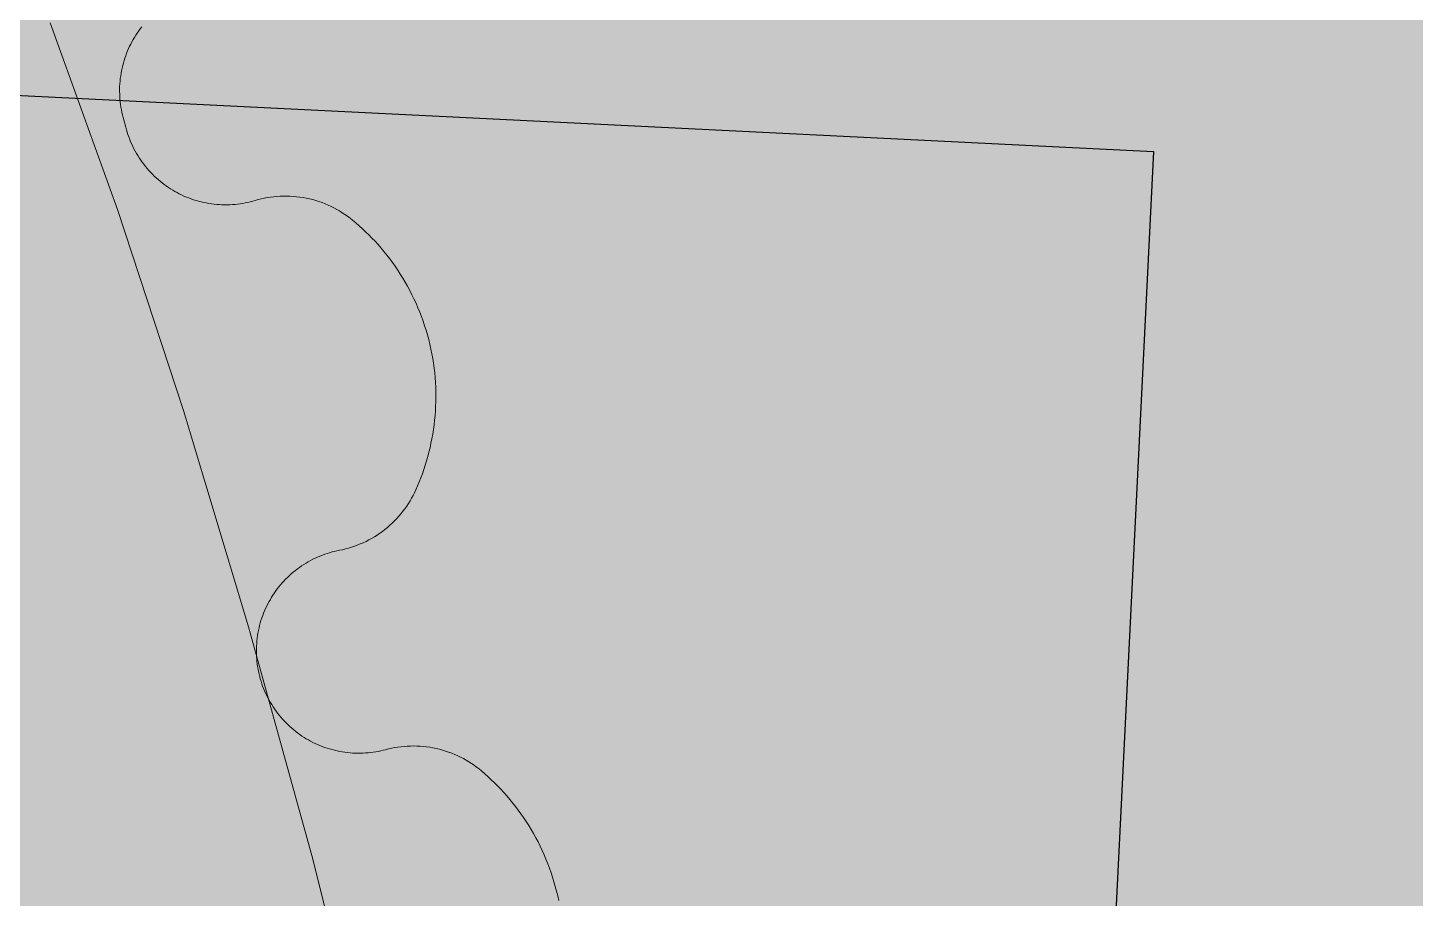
# Model space of a CAD drawing. Header units: millimetres. Extents: x 833941507 to 1669051331, y 817666127 to 1636299673.
# Drawn here: x 834574754.7 to 834574938.4, y 817984806.8 to 817984922.2 of the extents above; entities that cross this region are included whole.
import ezdxf

# ---------------------------------------------------------------- set-up
doc = ezdxf.new("R2010")
doc.units = ezdxf.units.MM
doc.header["$LTSCALE"] = 3
for name, color, linetype, lineweight in [('Hatch (CARR)', 252, 'Continuous', 35), ('Hatch (LTC&CB)', 252, 'Continuous', 35), ('UAJ-22INWA', 6, 'Continuous', 35), ('UAJ-23FLOR-h', 251, 'Continuous', 9), ('UAJ-42INFI', 1, 'Continuous', 18)]:
    doc.layers.add(name, color=color, linetype=linetype, lineweight=lineweight)
doc.layers.add('UAJ-00XREF', color=7, linetype='Continuous')
doc.layers.add('UAJ-22INWA-$', color=32, linetype='Continuous', plot=False)

# ---------------------------------------------------------------- blocks, each defined once
blk = doc.blocks.new('GBP-LTC-LB01')
at = {"layer": 'UAJ-23FLOR-h'}
h = blk.add_hatch(dxfattribs=at)
h.set_pattern_fill('EARTH,_O', color=256, scale=180, angle=45)
h.set_pattern_definition([(48.9989, (834576001.8, 818046085.3), (-112.727, 1612.5107), [1143, -1143]), (48.9989, (834575678.3, 818046366.6), (-112.727, 1612.5107), [1143, -1143]), (48.9989, (834575354.8, 818046647.8), (-112.727, 1612.5107), [1143, -1143]), (138.9989, (834575340.7, 818046849.3), (-1612.5107, -112.727), [1143, -1143]), (138.9989, (834575621.9, 818047172.8), (-1612.5107, -112.727), [1143, -1143]), (138.9989, (834575903.1, 818047496.3), (-1612.5107, -112.727), [1143, -1143])])
h.paths.add_polyline_path([(834572173.05, 818200349.17), (834310583.74, 818182062.08), (834331502.24, 817882831.69), (834364939.69, 817885169.23), (834473095.7, 818011283.6), (834480533.7, 818020120.4), (834485095.05, 818025709.55), (834491375.7, 818033619), (834497063.4, 818041013), (834493145.8, 818043678.7), (834512788.5, 818074029.25), (834518712.45, 818083675.25), (834526231.3, 818096325.1), (834534646.05, 818111073.05), (834545956, 818131981.3), (834557204.6, 818154198.8), (834564040, 818168496.8), (834570941.16, 818183576.43), (834578367.8, 818200696.3)])
h.paths.add_polyline_path([(834382131.31, 817956469.98), (834418268.73, 817958996.07), (834422062.41, 817963855.9), (834428403.04, 817964299.38), (834467239.2, 818010695.58), (834466445.21, 818021738.79), (834476097.72, 818035709.03), (834485267.1, 818048983.2), (834487014.89, 818051460.43), (834497268.33, 818067303.42), (834492893.38, 818129890.09), (834448056.59, 818126755.66), (834416896.58, 818105052.11), (834382061.37, 818080788.99), (834386167.45, 818022059.16), (834377588.38, 818021459.47)], flags=16)
edge = h.paths.add_edge_path(flags=16)
edge.add_line((834540292.29, 818142076.07), (834533466.32, 818141614.13))
edge.add_line((834533466.32, 818141614.13), (834523258.01, 818143862.71))
edge.add_line((834523258.01, 818143862.71), (834525896.87, 818155838.93))
edge.add_arc((834558382.43, 818267025.45), 115835.02, 237.2183981, 253.7131266, ccw=False)
edge.add_line((834495664.92, 818169638.25), (834498267.59, 818132356.98))
edge.add_line((834498267.59, 818132356.98), (834496346.42, 818130135.01))
edge.add_line((834496346.42, 818130135.01), (834492879.88, 818129892.67))
edge.add_line((834492879.88, 818129892.67), (834494229.58, 818110587.62))
edge.add_line((834494229.58, 818110587.62), (834496326.13, 818110708.38))
edge.add_line((834496326.13, 818110708.38), (834498420.21, 818080753.55))
edge.add_line((834498420.21, 818080753.55), (834498046.12, 818080727.4))
edge.add_line((834498046.12, 818080727.4), (834498254.52, 818077746.38))
edge.add_line((834498254.52, 818077746.38), (834503061.09, 818078082.4))
edge.add_line((834503061.09, 818078082.4), (834504979.52, 818081212.1))
edge.add_line((834504979.52, 818081212.1), (834509429.02, 818088470.93))
edge.add_line((834509429.02, 818088470.93), (834515217.16, 818097913.59))
edge.add_line((834515217.16, 818097913.59), (834526067.43, 818116415.54))
edge.add_line((834526067.43, 818116415.54), (834532489.2, 818127888.68))
edge.add_line((834532489.2, 818127888.68), (834534830.9, 818132146.3))
edge.add_line((834534830.9, 818132146.3), (834540292.29, 818142076.07))
h = blk.add_hatch(dxfattribs=at)
h.set_pattern_fill('EARTH,_O', color=256, scale=180, angle=45)
h.set_pattern_definition([(45.0000001, (-1082349.7, 54794.9), (-3e-06, 1616.4461018), [1143, -1143]), (45.0000001, (-1082652.8, 55098), (-3e-06, 1616.4461018), [1143, -1143]), (45.0000001, (-1082955.9, 55401.1), (-3e-06, 1616.4461018), [1143, -1143]), (135.0000001, (-1082955.9, 55603.1), (-1616.4461018, -3e-06), [1143, -1143]), (135.0000001, (-1082652.8, 55906.2), (-1616.4461018, -3e-06), [1143, -1143]), (135.0000001, (-1082349.7, 56209.3), (-1616.4461018, -3e-06), [1143, -1143])])
h.paths.add_polyline_path([(834669469.25, 818015499.17), (834651080.82, 818014213.79), (834651091.33, 818014066.03), (834669479.76, 818015351.52)], flags=16)
edge = h.paths.add_edge_path()
edge.add_arc((834611763.61, 818123015.07), 22001.28, 94.000719, 118.688683)
edge.add_line((834601201.89, 818142315.5), (834593918.34, 818141228.38))
edge.add_arc((834611768.4, 818123014.03), 25502.69, 93.997159, 134.421275, ccw=False)
edge.add_line((834609990.68, 818148454.69), (834618164.36, 818149025.84))
edge.add_line((834618164.36, 818149025.84), (834618408.29, 818145534.91))
edge.add_line((834618408.29, 818145534.91), (834616365.41, 818145392.16))
edge.add_line((834616365.41, 818145392.16), (834616609.39, 818141900.69))
edge.add_line((834616609.39, 818141900.69), (834611621.55, 818141552.15))
edge.add_line((834611621.55, 818141552.15), (834611377.61, 818145043.07))
edge.add_line((834611377.61, 818145043.07), (834610228.61, 818144962.74))
h.paths.add_polyline_path([(834673232.94, 818197365.88), (834607546.49, 818192773.89), (834599172.5, 818174435.3), (834588349.1, 818152374.5), (834578621.55, 818133890.65), (834568418.3, 818115665.3), (834556456.7, 818095618.3), (834546606.4, 818080041.6), (834532219.3, 818058623.75), (834523692.15, 818046595.75), (834515683.5, 818035708.5), (834508244.2, 818025929.9), (834500656.3, 818016266.1), (834489786.8, 818002934.1), (834483448.3, 817995421.3), (834478637.6, 817989841.7), (834458453.75, 817967379.3), (834441506.5, 817949096.36), (834383075.75, 817886437.08), (834482026.69, 817893354.51), (834551919.04, 817920008.6), (834634905.13, 817930637.13), (834634023, 817939309.35), (834633770.07, 817941795.89), (834633577.69, 817943687.02), (834508697.04, 817930983.61), (834507053.46, 817930191.44), (834506409.46, 817939426.96), (834507656.94, 817945566.73), (834503417.08, 818006767.03), (834503064.37, 818011762.67), (834514052.91, 818025791.94), (834520784.65, 818034889.35), (834526318.86, 818042436.94), (834532381.69, 818050705.63), (834536345.72, 818056472.68), (834542258.41, 818065225.62), (834550405.86, 818077286.91), (834561579, 818095001.96), (834574522.66, 818117080.03), (834587768.88, 818140310.21), (834609774.13, 818143594.98), (834610001.97, 818140335.89), (834634252.54, 818142031.47), (834636806.9, 818105492.47), (834642791.48, 818105913.75), (834646278.56, 818056032.58), (834640293.17, 818055614.16), (834643382.34, 818011424.91), (834641138.41, 818011267.96), (834645775.78, 817944927.87), (834639048.36, 817944243.52), (834640362.12, 817931328.11), (834651070.39, 817932706.91), (834650587.67, 817936476.13), (834685105.74, 817940896.86), (834685588.46, 817937127.64), (834691373.79, 817937868.57)])
blk = doc.blocks.new('*U1046')
at = {"layer": 'UAJ-22INWA-$'}
blk.add_lwpolyline([(0, -399.69), (0, 393.05), (200, 393.05), (200, -399.69)], close=True, dxfattribs=at)
blk = doc.blocks.new('GBP-STR-B01-L2')
at = {"layer": 'UAJ-22INWA', "rotation": 87.16457100497922}
blk.add_blockref('*U1046', (834574494.7, 817984725.82), dxfattribs=at)
blk = doc.blocks.new('inf_010')
at = {"layer": 'UAJ-42INFI'}
for p, q in [((889587095.19, 757792305.17, 0), (889587095.41, 757792305.44, 0)), ((889587095.41, 757792305.44, 0), (889587095.64, 757792305.69, 0)), ((889587093.84, 757792303.22, 0), (889587094.01, 757792303.51, 0)), ((889587094.01, 757792303.51, 0), (889587094.19, 757792303.79, 0)), ((889587094.19, 757792303.79, 0), (889587094.37, 757792304.08, 0)), ((889587094.37, 757792304.08, 0), (889587094.57, 757792304.36, 0)), ((889587094.57, 757792304.36, 0), (889587094.77, 757792304.63, 0)), ((889587094.77, 757792304.63, 0), (889587094.97, 757792304.9, 0)), ((889587094.97, 757792304.9, 0), (889587095.19, 757792305.17, 0)), ((889587092.98, 757792301.38, 0), (889587093.1, 757792301.7, 0)), ((889587093.1, 757792301.7, 0), (889587093.24, 757792302.01, 0)), ((889587093.24, 757792302.01, 0), (889587093.38, 757792302.32, 0)), ((889587093.38, 757792302.32, 0), (889587093.53, 757792302.62, 0)), ((889587093.53, 757792302.62, 0), (889587093.68, 757792302.92, 0)), ((889587093.68, 757792302.92, 0), (889587093.84, 757792303.22, 0)), ((889587092.46, 757792299.73, 0), (889587092.55, 757792300.07, 0)), ((889587092.55, 757792300.07, 0), (889587092.64, 757792300.4, 0)), ((889587092.64, 757792300.4, 0), (889587092.74, 757792300.73, 0)), ((889587092.74, 757792300.73, 0), (889587092.86, 757792301.06, 0)), ((889587092.86, 757792301.06, 0), (889587092.98, 757792301.38, 0)), ((889587092.12, 757792297.67, 0), (889587092.15, 757792298.02, 0)), ((889587092.15, 757792298.02, 0), (889587092.2, 757792298.36, 0)), ((889587092.2, 757792298.36, 0), (889587092.25, 757792298.71, 0)), ((889587092.25, 757792298.71, 0), (889587092.31, 757792299.05, 0)), ((889587092.31, 757792299.05, 0), (889587092.38, 757792299.39, 0)), ((889587092.38, 757792299.39, 0), (889587092.46, 757792299.73, 0)), ((889587092.07, 757792296.63, 0), (889587092.08, 757792296.98, 0)), ((889587092.07, 757792296.28, 0), (889587092.07, 757792296.63, 0)), ((889587092.08, 757792295.93, 0), (889587092.07, 757792296.28, 0)), ((889587092.08, 757792296.98, 0), (889587092.09, 757792297.32, 0)), ((889587092.09, 757792297.32, 0), (889587092.12, 757792297.67, 0)), ((889587092.1, 757792295.59, 0), (889587092.08, 757792295.93, 0)), ((889587092.12, 757792295.24, 0), (889587092.1, 757792295.59, 0)), ((889587092.16, 757792294.9, 0), (889587092.12, 757792295.24, 0)), ((889587092.2, 757792294.56, 0), (889587092.16, 757792294.9, 0)), ((889587092.26, 757792294.22, 0), (889587092.2, 757792294.56, 0)), ((889587092.32, 757792293.89, 0), (889587092.26, 757792294.22, 0)), ((889587092.39, 757792293.55, 0), (889587092.32, 757792293.89, 0)), ((889587092.46, 757792293.22, 0), (889587092.39, 757792293.55, 0)), ((889587092.53, 757792292.89, 0), (889587092.48, 757792293.23, 0)), ((889587092.58, 757792292.56, 0), (889587092.53, 757792292.89, 0)), ((889587092.65, 757792292.23, 0), (889587092.58, 757792292.56, 0)), ((889587092.72, 757792291.9, 0), (889587092.65, 757792292.23, 0)), ((889587092.8, 757792291.58, 0), (889587092.72, 757792291.9, 0)), ((889587092.89, 757792291.25, 0), (889587092.8, 757792291.58, 0)), ((889587092.99, 757792290.92, 0), (889587092.89, 757792291.25, 0)), ((889587093.09, 757792290.6, 0), (889587092.99, 757792290.92, 0)), ((889587093.21, 757792290.27, 0), (889587093.09, 757792290.6, 0)), ((889587093.33, 757792289.95, 0), (889587093.21, 757792290.27, 0)), ((889587093.46, 757792289.63, 0), (889587093.33, 757792289.95, 0)), ((889587093.61, 757792289.31, 0), (889587093.46, 757792289.63, 0)), ((889587093.75, 757792289, 0), (889587093.61, 757792289.31, 0)), ((889587093.91, 757792288.69, 0), (889587093.75, 757792289, 0)), ((889587094.07, 757792288.38, 0), (889587093.91, 757792288.69, 0)), ((889587094.25, 757792288.08, 0), (889587094.07, 757792288.38, 0)), ((889587094.43, 757792287.78, 0), (889587094.25, 757792288.08, 0)), ((889587094.62, 757792287.49, 0), (889587094.43, 757792287.78, 0)), ((889587094.81, 757792287.2, 0), (889587094.62, 757792287.49, 0)), ((889587095.01, 757792286.92, 0), (889587094.81, 757792287.2, 0)), ((889587095.22, 757792286.64, 0), (889587095.01, 757792286.92, 0)), ((889587095.44, 757792286.37, 0), (889587095.22, 757792286.64, 0)), ((889587095.66, 757792286.1, 0), (889587095.44, 757792286.37, 0)), ((889587095.89, 757792285.84, 0), (889587095.66, 757792286.1, 0)), ((889587096.13, 757792285.59, 0), (889587095.89, 757792285.84, 0)), ((889587096.37, 757792285.34, 0), (889587096.13, 757792285.59, 0)), ((889587096.62, 757792285.1, 0), (889587096.37, 757792285.34, 0)), ((889587096.87, 757792284.87, 0), (889587096.62, 757792285.1, 0)), ((889587097.12, 757792284.64, 0), (889587096.87, 757792284.87, 0)), ((889587097.39, 757792284.42, 0), (889587097.12, 757792284.64, 0)), ((889587097.65, 757792284.21, 0), (889587097.39, 757792284.42, 0)), ((889587097.92, 757792284.01, 0), (889587097.65, 757792284.21, 0)), ((889587098.2, 757792283.81, 0), (889587097.92, 757792284.01, 0)), ((889587098.47, 757792283.62, 0), (889587098.2, 757792283.81, 0)), ((889587098.76, 757792283.44, 0), (889587098.47, 757792283.62, 0)), ((889587099.04, 757792283.26, 0), (889587098.76, 757792283.44, 0)), ((889587099.34, 757792283.09, 0), (889587099.04, 757792283.26, 0)), ((889587099.63, 757792282.93, 0), (889587099.34, 757792283.09, 0)), ((889587099.94, 757792282.77, 0), (889587099.63, 757792282.93, 0)), ((889587100.25, 757792282.63, 0), (889587099.94, 757792282.77, 0)), ((889587100.56, 757792282.48, 0), (889587100.25, 757792282.63, 0)), ((889587100.88, 757792282.35, 0), (889587100.56, 757792282.48, 0)), ((889587101.2, 757792282.23, 0), (889587100.88, 757792282.35, 0)), ((889587101.52, 757792282.11, 0), (889587101.2, 757792282.23, 0)), ((889587101.85, 757792282, 0), (889587101.52, 757792282.11, 0)), ((889587102.19, 757792281.9, 0), (889587101.85, 757792282, 0)), ((889587102.52, 757792281.8, 0), (889587102.19, 757792281.9, 0)), ((889587102.86, 757792281.72, 0), (889587102.52, 757792281.8, 0)), ((889587103.2, 757792281.64, 0), (889587102.86, 757792281.72, 0)), ((889587103.54, 757792281.57, 0), (889587103.2, 757792281.64, 0)), ((889587103.88, 757792281.51, 0), (889587103.54, 757792281.57, 0)), ((889587104.23, 757792281.46, 0), (889587103.88, 757792281.51, 0)), ((889587104.57, 757792281.42, 0), (889587104.23, 757792281.46, 0)), ((889587107.67, 757792281.45, 0), (889587107.33, 757792281.41, 0)), ((889587108.01, 757792281.49, 0), (889587107.67, 757792281.45, 0)), ((889587108.34, 757792281.55, 0), (889587108.01, 757792281.49, 0)), ((889587108.68, 757792281.61, 0), (889587108.34, 757792281.55, 0)), ((889587109, 757792281.68, 0), (889587108.68, 757792281.61, 0)), ((889587109.41, 757792281.76, 0), (889587109, 757792281.68, 0)), ((889587109.82, 757792281.83, 0), (889587109.41, 757792281.76, 0)), ((889587110.23, 757792281.89, 0), (889587109.82, 757792281.83, 0)), ((889587110.65, 757792281.94, 0), (889587110.23, 757792281.89, 0)), ((889587111.07, 757792281.98, 0), (889587110.65, 757792281.94, 0)), ((889587111.49, 757792282, 0), (889587111.07, 757792281.98, 0)), ((889587111.92, 757792282.01, 0), (889587111.49, 757792282, 0)), ((889587112.35, 757792282.01, 0), (889587111.92, 757792282.01, 0)), ((889587112.78, 757792282, 0), (889587112.35, 757792282.01, 0)), ((889587113.21, 757792281.97, 0), (889587112.78, 757792282, 0)), ((889587113.64, 757792281.93, 0), (889587113.21, 757792281.97, 0)), ((889587114.07, 757792281.87, 0), (889587113.64, 757792281.93, 0)), ((889587114.5, 757792281.8, 0), (889587114.07, 757792281.87, 0)), ((889587114.93, 757792281.72, 0), (889587114.5, 757792281.8, 0)), ((889587115.35, 757792281.62, 0), (889587114.93, 757792281.72, 0)), ((889587115.78, 757792281.51, 0), (889587115.35, 757792281.62, 0)), ((889587116.19, 757792281.39, 0), (889587115.78, 757792281.51, 0)), ((889587104.92, 757792281.39, 0), (889587104.57, 757792281.42, 0)), ((889587105.27, 757792281.37, 0), (889587104.92, 757792281.39, 0)), ((889587105.61, 757792281.35, 0), (889587105.27, 757792281.37, 0)), ((889587105.96, 757792281.35, 0), (889587105.61, 757792281.35, 0)), ((889587106.31, 757792281.35, 0), (889587105.96, 757792281.35, 0)), ((889587106.65, 757792281.36, 0), (889587106.31, 757792281.35, 0)), ((889587106.99, 757792281.38, 0), (889587106.65, 757792281.36, 0)), ((889587107.33, 757792281.41, 0), (889587106.99, 757792281.38, 0)), ((889587116.61, 757792281.26, 0), (889587116.19, 757792281.39, 0)), ((889587117.02, 757792281.11, 0), (889587116.61, 757792281.26, 0)), ((889587117.42, 757792280.95, 0), (889587117.02, 757792281.11, 0)), ((889587117.82, 757792280.78, 0), (889587117.42, 757792280.95, 0)), ((889587118.21, 757792280.59, 0), (889587117.82, 757792280.78, 0)), ((889587118.6, 757792280.4, 0), (889587118.21, 757792280.59, 0)), ((889587118.98, 757792280.19, 0), (889587118.6, 757792280.4, 0)), ((889587119.35, 757792279.97, 0), (889587118.98, 757792280.19, 0)), ((889587119.71, 757792279.74, 0), (889587119.35, 757792279.97, 0)), ((889587120.06, 757792279.51, 0), (889587119.71, 757792279.74, 0)), ((889587120.4, 757792279.26, 0), (889587120.06, 757792279.51, 0)), ((889587120.74, 757792279.01, 0), (889587120.4, 757792279.26, 0)), ((889587121.06, 757792278.74, 0), (889587120.74, 757792279.01, 0)), ((889587121.37, 757792278.47, 0), (889587121.06, 757792278.74, 0)), ((889587121.68, 757792278.19, 0), (889587121.37, 757792278.47, 0)), ((889587122.09, 757792277.79, 0), (889587121.68, 757792278.19, 0)), ((889587122.5, 757792277.38, 0), (889587122.09, 757792277.79, 0)), ((889587122.91, 757792276.96, 0), (889587122.5, 757792277.38, 0)), ((889587123.3, 757792276.53, 0), (889587122.91, 757792276.96, 0)), ((889587123.7, 757792276.09, 0), (889587123.3, 757792276.53, 0)), ((889587124.08, 757792275.64, 0), (889587123.7, 757792276.09, 0)), ((889587124.46, 757792275.18, 0), (889587124.08, 757792275.64, 0)), ((889587124.83, 757792274.71, 0), (889587124.46, 757792275.18, 0)), ((889587125.2, 757792274.23, 0), (889587124.83, 757792274.71, 0)), ((889587125.55, 757792273.74, 0), (889587125.2, 757792274.23, 0)), ((889587125.9, 757792273.24, 0), (889587125.55, 757792273.74, 0)), ((889587126.24, 757792272.73, 0), (889587125.9, 757792273.24, 0)), ((889587126.57, 757792272.21, 0), (889587126.24, 757792272.73, 0)), ((889587126.89, 757792271.69, 0), (889587126.57, 757792272.21, 0)), ((889587127.2, 757792271.15, 0), (889587126.89, 757792271.69, 0)), ((889587127.5, 757792270.61, 0), (889587127.2, 757792271.15, 0)), ((889587127.79, 757792270.06, 0), (889587127.5, 757792270.61, 0)), ((889587128.07, 757792269.5, 0), (889587127.79, 757792270.06, 0)), ((889587128.34, 757792268.93, 0), (889587128.07, 757792269.5, 0)), ((889587128.6, 757792268.36, 0), (889587128.34, 757792268.93, 0)), ((889587128.85, 757792267.78, 0), (889587128.6, 757792268.36, 0)), ((889587129.08, 757792267.2, 0), (889587128.85, 757792267.78, 0)), ((889587129.31, 757792266.6, 0), (889587129.08, 757792267.2, 0)), ((889587129.52, 757792266, 0), (889587129.31, 757792266.6, 0)), ((889587129.72, 757792265.4, 0), (889587129.52, 757792266, 0)), ((889587129.9, 757792264.79, 0), (889587129.72, 757792265.4, 0)), ((889587130.08, 757792264.18, 0), (889587129.9, 757792264.79, 0)), ((889587130.24, 757792263.56, 0), (889587130.08, 757792264.18, 0)), ((889587130.39, 757792262.94, 0), (889587130.24, 757792263.56, 0)), ((889587130.52, 757792262.31, 0), (889587130.39, 757792262.94, 0)), ((889587130.65, 757792261.69, 0), (889587130.52, 757792262.31, 0)), ((889587130.76, 757792261.06, 0), (889587130.65, 757792261.69, 0)), ((889587130.85, 757792260.42, 0), (889587130.76, 757792261.06, 0)), ((889587130.93, 757792259.79, 0), (889587130.85, 757792260.42, 0)), ((889587131, 757792259.15, 0), (889587130.93, 757792259.79, 0)), ((889587131.06, 757792258.52, 0), (889587131, 757792259.15, 0)), ((889587131.1, 757792257.88, 0), (889587131.06, 757792258.52, 0)), ((889587131.13, 757792257.24, 0), (889587131.1, 757792257.88, 0)), ((889587131.14, 757792256.61, 0), (889587131.13, 757792257.24, 0)), ((889587131.13, 757792255.34, 0), (889587131.14, 757792255.97, 0)), ((889587131.14, 757792255.97, 0), (889587131.14, 757792256.61, 0)), ((889587131.01, 757792253.44, 0), (889587131.07, 757792254.07, 0)), ((889587131.07, 757792254.07, 0), (889587131.1, 757792254.7, 0)), ((889587131.1, 757792254.7, 0), (889587131.13, 757792255.34, 0)), ((889587130.78, 757792251.58, 0), (889587130.87, 757792252.2, 0)), ((889587130.87, 757792252.2, 0), (889587130.95, 757792252.82, 0)), ((889587130.95, 757792252.82, 0), (889587131.01, 757792253.44, 0)), ((889587130.44, 757792249.75, 0), (889587130.57, 757792250.35, 0)), ((889587130.57, 757792250.35, 0), (889587130.68, 757792250.96, 0)), ((889587130.68, 757792250.96, 0), (889587130.78, 757792251.58, 0)), ((889587129.99, 757792247.96, 0), (889587130.15, 757792248.55, 0)), ((889587130.15, 757792248.55, 0), (889587130.3, 757792249.15, 0)), ((889587130.3, 757792249.15, 0), (889587130.44, 757792249.75, 0)), ((889587129.44, 757792246.23, 0), (889587129.64, 757792246.8, 0)), ((889587129.64, 757792246.8, 0), (889587129.82, 757792247.38, 0)), ((889587129.82, 757792247.38, 0), (889587129.99, 757792247.96, 0)), ((889587128.8, 757792244.56, 0), (889587129.02, 757792245.11, 0)), ((889587129.02, 757792245.11, 0), (889587129.24, 757792245.67, 0)), ((889587129.24, 757792245.67, 0), (889587129.44, 757792246.23, 0)), ((889587127.81, 757792242.44, 0), (889587128.07, 757792242.96, 0)), ((889587128.07, 757792242.96, 0), (889587128.33, 757792243.49, 0)), ((889587128.33, 757792243.49, 0), (889587128.57, 757792244.02, 0)), ((889587128.57, 757792244.02, 0), (889587128.8, 757792244.56, 0)), ((889587126.92, 757792240.88, 0), (889587127.14, 757792241.23, 0)), ((889587127.14, 757792241.23, 0), (889587127.35, 757792241.58, 0)), ((889587127.35, 757792241.58, 0), (889587127.55, 757792241.93, 0)), ((889587127.55, 757792241.93, 0), (889587127.81, 757792242.44, 0)), ((889587125.37, 757792238.93, 0), (889587125.66, 757792239.24, 0)), ((889587125.66, 757792239.24, 0), (889587125.93, 757792239.55, 0)), ((889587125.93, 757792239.55, 0), (889587126.2, 757792239.88, 0)), ((889587126.2, 757792239.88, 0), (889587126.45, 757792240.21, 0)), ((889587126.45, 757792240.21, 0), (889587126.69, 757792240.54, 0)), ((889587126.69, 757792240.54, 0), (889587126.92, 757792240.88, 0)), ((889587123.46, 757792237.24, 0), (889587123.8, 757792237.5, 0)), ((889587123.8, 757792237.5, 0), (889587124.13, 757792237.77, 0)), ((889587124.13, 757792237.77, 0), (889587124.46, 757792238.04, 0)), ((889587124.46, 757792238.04, 0), (889587124.77, 757792238.33, 0)), ((889587124.77, 757792238.33, 0), (889587125.08, 757792238.62, 0)), ((889587125.08, 757792238.62, 0), (889587125.37, 757792238.93, 0)), ((889587120.1, 757792235.44, 0), (889587120.5, 757792235.59, 0)), ((889587120.5, 757792235.59, 0), (889587120.88, 757792235.76, 0)), ((889587120.88, 757792235.76, 0), (889587121.27, 757792235.93, 0)), ((889587121.27, 757792235.93, 0), (889587121.65, 757792236.12, 0)), ((889587121.65, 757792236.12, 0), (889587122.02, 757792236.33, 0)), ((889587122.02, 757792236.33, 0), (889587122.39, 757792236.54, 0)), ((889587122.39, 757792236.54, 0), (889587122.76, 757792236.76, 0)), ((889587122.76, 757792236.76, 0), (889587123.11, 757792237, 0)), ((889587123.11, 757792237, 0), (889587123.46, 757792237.24, 0)), ((889587112.99, 757792233.57, 0), (889587113.31, 757792233.71, 0)), ((889587113.31, 757792233.71, 0), (889587113.63, 757792233.84, 0)), ((889587113.63, 757792233.84, 0), (889587113.95, 757792233.96, 0)), ((889587113.95, 757792233.96, 0), (889587114.27, 757792234.07, 0)), ((889587114.27, 757792234.07, 0), (889587114.6, 757792234.17, 0)), ((889587114.6, 757792234.17, 0), (889587114.93, 757792234.27, 0)), ((889587114.93, 757792234.27, 0), (889587115.25, 757792234.35, 0)), ((889587115.25, 757792234.35, 0), (889587115.58, 757792234.43, 0)), ((889587115.58, 757792234.43, 0), (889587115.91, 757792234.5, 0)), ((889587115.91, 757792234.5, 0), (889587116.24, 757792234.56, 0)), ((889587116.24, 757792234.56, 0), (889587116.57, 757792234.62, 0)), ((889587116.57, 757792234.62, 0), (889587116.9, 757792234.66, 0)), ((889587116.9, 757792234.66, 0), (889587117.3, 757792234.71, 0)), ((889587117.3, 757792234.71, 0), (889587117.71, 757792234.78, 0)), ((889587117.71, 757792234.78, 0), (889587118.11, 757792234.86, 0)), ((889587118.11, 757792234.86, 0), (889587118.51, 757792234.95, 0)), ((889587118.51, 757792234.95, 0), (889587118.91, 757792235.05, 0)), ((889587118.91, 757792235.05, 0), (889587119.31, 757792235.17, 0)), ((889587119.31, 757792235.17, 0), (889587119.71, 757792235.3, 0)), ((889587119.71, 757792235.3, 0), (889587120.1, 757792235.44, 0)), ((889587110.06, 757792231.78, 0), (889587110.33, 757792231.99, 0)), ((889587110.33, 757792231.99, 0), (889587110.6, 757792232.2, 0)), ((889587110.6, 757792232.2, 0), (889587110.89, 757792232.39, 0)), ((889587110.89, 757792232.39, 0), (889587111.17, 757792232.59, 0)), ((889587111.17, 757792232.59, 0), (889587111.47, 757792232.77, 0)), ((889587111.47, 757792232.77, 0), (889587111.76, 757792232.95, 0)), ((889587111.76, 757792232.95, 0), (889587112.07, 757792233.11, 0)), ((889587112.07, 757792233.11, 0), (889587112.37, 757792233.27, 0)), ((889587112.37, 757792233.27, 0), (889587112.68, 757792233.43, 0)), ((889587112.68, 757792233.43, 0), (889587112.99, 757792233.57, 0)), ((889587108.12, 757792229.88, 0), (889587108.34, 757792230.13, 0)), ((889587108.34, 757792230.13, 0), (889587108.56, 757792230.39, 0)), ((889587108.56, 757792230.39, 0), (889587108.79, 757792230.63, 0)), ((889587108.79, 757792230.63, 0), (889587109.03, 757792230.87, 0)), ((889587109.03, 757792230.87, 0), (889587109.28, 757792231.11, 0)), ((889587109.28, 757792231.11, 0), (889587109.53, 757792231.34, 0)), ((889587109.53, 757792231.34, 0), (889587109.79, 757792231.56, 0)), ((889587109.79, 757792231.56, 0), (889587110.06, 757792231.78, 0)), ((889587106.78, 757792227.96, 0), (889587106.95, 757792228.25, 0)), ((889587106.95, 757792228.25, 0), (889587107.13, 757792228.53, 0)), ((889587107.13, 757792228.53, 0), (889587107.32, 757792228.81, 0)), ((889587107.32, 757792228.81, 0), (889587107.51, 757792229.09, 0)), ((889587107.51, 757792229.09, 0), (889587107.7, 757792229.36, 0)), ((889587107.7, 757792229.36, 0), (889587107.91, 757792229.62, 0)), ((889587107.91, 757792229.62, 0), (889587108.12, 757792229.88, 0)), ((889587105.89, 757792226.11, 0), (889587106.02, 757792226.43, 0)), ((889587106.02, 757792226.43, 0), (889587106.16, 757792226.74, 0)), ((889587106.16, 757792226.74, 0), (889587106.3, 757792227.05, 0)), ((889587106.3, 757792227.05, 0), (889587106.46, 757792227.36, 0)), ((889587106.46, 757792227.36, 0), (889587106.61, 757792227.66, 0)), ((889587106.61, 757792227.66, 0), (889587106.78, 757792227.96, 0)), ((889587105.29, 757792224.13, 0), (889587105.37, 757792224.47, 0)), ((889587105.37, 757792224.47, 0), (889587105.46, 757792224.8, 0)), ((889587105.46, 757792224.8, 0), (889587105.56, 757792225.13, 0)), ((889587105.56, 757792225.13, 0), (889587105.66, 757792225.46, 0)), ((889587105.66, 757792225.46, 0), (889587105.77, 757792225.79, 0)), ((889587105.77, 757792225.79, 0), (889587105.89, 757792226.11, 0)), ((889587105.03, 757792222.43, 0), (889587105.06, 757792222.77, 0)), ((889587105.06, 757792222.77, 0), (889587105.11, 757792223.11, 0)), ((889587105.11, 757792223.11, 0), (889587105.16, 757792223.45, 0)), ((889587105.16, 757792223.45, 0), (889587105.22, 757792223.79, 0)), ((889587105.22, 757792223.79, 0), (889587105.29, 757792224.13, 0)), ((889587104.97, 757792221.4, 0), (889587104.98, 757792221.74, 0)), ((889587104.97, 757792221.06, 0), (889587104.97, 757792221.4, 0)), ((889587104.98, 757792220.72, 0), (889587104.97, 757792221.06, 0)), ((889587104.98, 757792221.74, 0), (889587105, 757792222.09, 0)), ((889587105, 757792222.09, 0), (889587105.03, 757792222.43, 0)), ((889587104.99, 757792220.38, 0), (889587104.98, 757792220.72, 0)), ((889587105.02, 757792220.05, 0), (889587104.99, 757792220.38, 0)), ((889587105.05, 757792219.71, 0), (889587105.02, 757792220.05, 0)), ((889587105.09, 757792219.38, 0), (889587105.05, 757792219.71, 0)), ((889587105.14, 757792219.05, 0), (889587105.09, 757792219.38, 0)), ((889587105.2, 757792218.73, 0), (889587105.14, 757792219.05, 0)), ((889587105.26, 757792218.4, 0), (889587105.2, 757792218.73, 0)), ((889587105.33, 757792218.07, 0), (889587105.26, 757792218.4, 0)), ((889587105.41, 757792217.74, 0), (889587105.33, 757792218.07, 0)), ((889587105.5, 757792217.42, 0), (889587105.41, 757792217.74, 0)), ((889587105.6, 757792217.09, 0), (889587105.5, 757792217.42, 0)), ((889587105.71, 757792216.77, 0), (889587105.6, 757792217.09, 0)), ((889587105.83, 757792216.45, 0), (889587105.71, 757792216.77, 0)), ((889587105.95, 757792216.13, 0), (889587105.83, 757792216.45, 0)), ((889587106.08, 757792215.81, 0), (889587105.95, 757792216.13, 0)), ((889587106.22, 757792215.5, 0), (889587106.08, 757792215.81, 0)), ((889587106.37, 757792215.19, 0), (889587106.22, 757792215.5, 0)), ((889587106.53, 757792214.88, 0), (889587106.37, 757792215.19, 0)), ((889587106.69, 757792214.58, 0), (889587106.53, 757792214.88, 0)), ((889587106.86, 757792214.28, 0), (889587106.69, 757792214.58, 0)), ((889587107.04, 757792213.98, 0), (889587106.86, 757792214.28, 0)), ((889587107.23, 757792213.69, 0), (889587107.04, 757792213.98, 0)), ((889587107.42, 757792213.41, 0), (889587107.23, 757792213.69, 0)), ((889587107.63, 757792213.12, 0), (889587107.42, 757792213.41, 0)), ((889587107.83, 757792212.85, 0), (889587107.63, 757792213.12, 0)), ((889587108.05, 757792212.58, 0), (889587107.83, 757792212.85, 0)), ((889587108.27, 757792212.32, 0), (889587108.05, 757792212.58, 0)), ((889587108.5, 757792212.06, 0), (889587108.27, 757792212.32, 0)), ((889587108.73, 757792211.81, 0), (889587108.5, 757792212.06, 0)), ((889587108.97, 757792211.57, 0), (889587108.73, 757792211.81, 0)), ((889587109.21, 757792211.33, 0), (889587108.97, 757792211.57, 0)), ((889587109.46, 757792211.1, 0), (889587109.21, 757792211.33, 0)), ((889587109.72, 757792210.88, 0), (889587109.46, 757792211.1, 0)), ((889587109.98, 757792210.66, 0), (889587109.72, 757792210.88, 0)), ((889587110.24, 757792210.45, 0), (889587109.98, 757792210.66, 0)), ((889587110.51, 757792210.25, 0), (889587110.24, 757792210.45, 0)), ((889587110.78, 757792210.06, 0), (889587110.51, 757792210.25, 0)), ((889587111.05, 757792209.87, 0), (889587110.78, 757792210.06, 0)), ((889587111.33, 757792209.69, 0), (889587111.05, 757792209.87, 0)), ((889587111.62, 757792209.51, 0), (889587111.33, 757792209.69, 0)), ((889587111.91, 757792209.35, 0), (889587111.62, 757792209.51, 0)), ((889587112.21, 757792209.18, 0), (889587111.91, 757792209.35, 0)), ((889587112.51, 757792209.03, 0), (889587112.21, 757792209.18, 0)), ((889587112.82, 757792208.88, 0), (889587112.51, 757792209.03, 0)), ((889587113.13, 757792208.74, 0), (889587112.82, 757792208.88, 0)), ((889587113.45, 757792208.61, 0), (889587113.13, 757792208.74, 0)), ((889587113.77, 757792208.48, 0), (889587113.45, 757792208.61, 0)), ((889587114.09, 757792208.37, 0), (889587113.77, 757792208.48, 0)), ((889587114.42, 757792208.26, 0), (889587114.09, 757792208.37, 0)), ((889587114.75, 757792208.16, 0), (889587114.42, 757792208.26, 0)), ((889587115.08, 757792208.07, 0), (889587114.75, 757792208.16, 0)), ((889587115.41, 757792207.98, 0), (889587115.08, 757792208.07, 0)), ((889587115.75, 757792207.91, 0), (889587115.41, 757792207.98, 0)), ((889587121.57, 757792207.95, 0), (889587121.17, 757792207.87, 0)), ((889587121.98, 757792208.01, 0), (889587121.57, 757792207.95, 0)), ((889587122.39, 757792208.06, 0), (889587121.98, 757792208.01, 0)), ((889587122.8, 757792208.1, 0), (889587122.39, 757792208.06, 0)), ((889587123.22, 757792208.12, 0), (889587122.8, 757792208.1, 0)), ((889587123.64, 757792208.14, 0), (889587123.22, 757792208.12, 0)), ((889587124.06, 757792208.14, 0), (889587123.64, 757792208.14, 0)), ((889587124.48, 757792208.12, 0), (889587124.06, 757792208.14, 0)), ((889587124.91, 757792208.1, 0), (889587124.48, 757792208.12, 0)), ((889587125.33, 757792208.06, 0), (889587124.91, 757792208.1, 0)), ((889587125.76, 757792208.01, 0), (889587125.33, 757792208.06, 0)), ((889587126.18, 757792207.95, 0), (889587125.76, 757792208.01, 0)), ((889587126.6, 757792207.87, 0), (889587126.18, 757792207.95, 0)), ((889587116.09, 757792207.84, 0), (889587115.75, 757792207.91, 0)), ((889587116.43, 757792207.78, 0), (889587116.09, 757792207.84, 0)), ((889587116.77, 757792207.73, 0), (889587116.43, 757792207.78, 0)), ((889587117.11, 757792207.69, 0), (889587116.77, 757792207.73, 0)), ((889587117.46, 757792207.66, 0), (889587117.11, 757792207.69, 0)), ((889587117.8, 757792207.64, 0), (889587117.46, 757792207.66, 0)), ((889587118.14, 757792207.62, 0), (889587117.8, 757792207.64, 0)), ((889587118.49, 757792207.62, 0), (889587118.14, 757792207.62, 0)), ((889587118.83, 757792207.62, 0), (889587118.49, 757792207.62, 0)), ((889587119.17, 757792207.63, 0), (889587118.83, 757792207.62, 0)), ((889587119.51, 757792207.65, 0), (889587119.17, 757792207.63, 0)), ((889587119.84, 757792207.68, 0), (889587119.51, 757792207.65, 0)), ((889587120.18, 757792207.72, 0), (889587119.84, 757792207.68, 0)), ((889587120.51, 757792207.76, 0), (889587120.18, 757792207.72, 0)), ((889587120.84, 757792207.81, 0), (889587120.51, 757792207.76, 0)), ((889587121.17, 757792207.87, 0), (889587120.84, 757792207.81, 0)), ((889587127.02, 757792207.78, 0), (889587126.6, 757792207.87, 0)), ((889587127.44, 757792207.68, 0), (889587127.02, 757792207.78, 0)), ((889587127.86, 757792207.56, 0), (889587127.44, 757792207.68, 0)), ((889587128.27, 757792207.43, 0), (889587127.86, 757792207.56, 0)), ((889587128.68, 757792207.29, 0), (889587128.27, 757792207.43, 0)), ((889587129.08, 757792207.14, 0), (889587128.68, 757792207.29, 0)), ((889587129.47, 757792206.97, 0), (889587129.08, 757792207.14, 0)), ((889587129.86, 757792206.79, 0), (889587129.47, 757792206.97, 0)), ((889587130.25, 757792206.6, 0), (889587129.86, 757792206.79, 0)), ((889587130.63, 757792206.4, 0), (889587130.25, 757792206.6, 0)), ((889587130.99, 757792206.19, 0), (889587130.63, 757792206.4, 0)), ((889587131.36, 757792205.97, 0), (889587130.99, 757792206.19, 0)), ((889587131.71, 757792205.74, 0), (889587131.36, 757792205.97, 0)), ((889587132.05, 757792205.5, 0), (889587131.71, 757792205.74, 0)), ((889587132.39, 757792205.25, 0), (889587132.05, 757792205.5, 0)), ((889587132.72, 757792204.99, 0), (889587132.39, 757792205.25, 0)), ((889587133.03, 757792204.73, 0), (889587132.72, 757792204.99, 0)), ((889587133.34, 757792204.46, 0), (889587133.03, 757792204.73, 0)), ((889587133.64, 757792204.18, 0), (889587133.34, 757792204.46, 0)), ((889587134.05, 757792203.77, 0), (889587133.64, 757792204.18, 0)), ((889587134.45, 757792203.35, 0), (889587134.05, 757792203.77, 0)), ((889587134.85, 757792202.93, 0), (889587134.45, 757792203.35, 0)), ((889587135.24, 757792202.49, 0), (889587134.85, 757792202.93, 0)), ((889587135.63, 757792202.05, 0), (889587135.24, 757792202.49, 0)), ((889587136.01, 757792201.59, 0), (889587135.63, 757792202.05, 0)), ((889587136.38, 757792201.12, 0), (889587136.01, 757792201.59, 0)), ((889587136.75, 757792200.65, 0), (889587136.38, 757792201.12, 0)), ((889587137.1, 757792200.16, 0), (889587136.75, 757792200.65, 0)), ((889587137.45, 757792199.67, 0), (889587137.1, 757792200.16, 0)), ((889587137.8, 757792199.17, 0), (889587137.45, 757792199.67, 0)), ((889587138.13, 757792198.66, 0), (889587137.8, 757792199.17, 0)), ((889587138.45, 757792198.13, 0), (889587138.13, 757792198.66, 0)), ((889587138.77, 757792197.61, 0), (889587138.45, 757792198.13, 0)), ((889587139.07, 757792197.07, 0), (889587138.77, 757792197.61, 0)), ((889587139.37, 757792196.52, 0), (889587139.07, 757792197.07, 0)), ((889587139.65, 757792195.97, 0), (889587139.37, 757792196.52, 0)), ((889587139.93, 757792195.41, 0), (889587139.65, 757792195.97, 0)), ((889587140.19, 757792194.84, 0), (889587139.93, 757792195.41, 0)), ((889587140.45, 757792194.27, 0), (889587140.19, 757792194.84, 0)), ((889587140.69, 757792193.68, 0), (889587140.45, 757792194.27, 0)), ((889587140.92, 757792193.1, 0), (889587140.69, 757792193.68, 0)), ((889587141.14, 757792192.5, 0), (889587140.92, 757792193.1, 0)), ((889587141.34, 757792191.9, 0), (889587141.14, 757792192.5, 0)), ((889587141.54, 757792191.3, 0), (889587141.34, 757792191.9, 0)), ((889587141.72, 757792190.69, 0), (889587141.54, 757792191.3, 0)), ((889587141.89, 757792190.08, 0), (889587141.72, 757792190.69, 0)), ((889587142.05, 757792189.46, 0), (889587141.89, 757792190.08, 0)), ((889587142.19, 757792188.84, 0), (889587142.05, 757792189.46, 0)), ((889587142.32, 757792188.21, 0), (889587142.19, 757792188.84, 0)), ((889587142.44, 757792187.59, 0), (889587142.32, 757792188.21, 0)), ((889587142.55, 757792186.96, 0), (889587142.44, 757792187.59, 0)), ((889587142.64, 757792186.33, 0), (889587142.55, 757792186.96, 0))]:
    blk.add_line(p, q, dxfattribs=at)
blk = doc.blocks.new('3A35X-MADL-P-LT-B01-0')
at = {"layer": 'UAJ-42INFI'}
blk.add_lwpolyline([(834574839.03, 817984601.34), (834574826.43, 817984665.31), (834574809.33, 817984743.56), (834574792.37, 817984811.95), (834574783.84, 817984842.72), (834574775.22, 817984871.38), (834574766.48, 817984898.02), (834574757.56, 817984922.77)], dxfattribs=at)
at = {"rotation": 3.998908525164564}
blk.add_blockref('inf_010', (-0.01, 0.01), dxfattribs=at)

msp = doc.modelspace()

# ---------------------------------------------------------------- hatches: boundary and pattern name
at = {"layer": 'Hatch (CARR)'}
h = msp.add_hatch(dxfattribs=at)
h.set_pattern_fill('ANSI36', color=256, scale=150, angle=90)
h.set_pattern_definition([(135, (-187022.3, -52565.44), (-926.08891249, 252.5697034), [1190.625, -238.125, 0, -238.125])])
edge = h.paths.add_edge_path()
edge.add_line((834611924.53, 818109421.98), (834607685.93, 818109069.03))
edge.add_line((834607685.93, 818109069.03), (834607665.21, 818107991.06))
edge.add_arc((834589039.26, 818108445.6), 18631.5, 309.865898, 358.602068, ccw=False)
edge.add_arc((834615999.11, 818076947.93), 22831.06, 131.128719, 153.798926)
edge.add_arc((834586528.44, 818091417.12), 10000.02, 275.074548, 333.967897, ccw=False)
edge.add_line((834587412.96, 818081456.29), (834588264.12, 818069423.81))
edge.add_arc((834582903.89, 818050145.04), 20010.07, 39.448108, 74.462065, ccw=False)
edge.add_arc((834615731.57, 818077154), 22500.4, 219.443807, 234.520216)
edge.add_arc((834588161.64, 818038473.41), 25000.01, 12.166064, 54.52036, ccw=False)
edge.add_arc((834582999.18, 818037622.78), 30226.87, 2.039971, 11.679977, ccw=False)
edge.add_line((834613206.9, 818038698.76), (834615631.26, 818004019.26))
edge.add_arc((834569688.78, 818001746.14), 45998.68, -6.715736, 2.832547, ccw=False)
edge.add_arc((834571414.07, 818001695.79), 44279.6, 274.627227, 353.087902, ccw=False)
edge.add_line((834574986.22, 817957560.51), (834554838.44, 817955511.33))
edge.add_line((834554838.44, 817955511.33), (834555086.07, 817951969.1))
edge.add_line((834555086.07, 817951969.1), (834553985.14, 817951373.93))
edge.add_line((834553985.14, 817951373.93), (834556566.9, 817951132.02))
edge.add_line((834556566.9, 817951132.02), (834554870.83, 817950512.53))
edge.add_line((834554870.83, 817950512.53), (834555242.26, 817945199.33))
edge.add_line((834555242.26, 817945199.33), (834580663.58, 817947785.24))
edge.add_arc((834575886.06, 817997961), 50402.7, 275.439056, 360)
edge.add_arc((834575886.06, 817997961), 50402.7, 0, 6.033545)
edge.add_line((834626009.56, 818003258.87), (834625320, 818013122.62))
edge.add_arc((834725073.73, 818020096.29), 99997.19, 179.2295533, 183.9989755, ccw=False)
edge.add_line((834625085.58, 818021440.9), (834625236.7, 818032677.88))
edge.add_arc((834627922.06, 818032658), 2685.43, 108.98118, 179.57597, ccw=False)
edge.add_arc((834628204.41, 818032510.48), 2924.98, 77.00889, 113.27543, ccw=False)
edge.add_line((834628861.95, 818035360.6), (834628476.34, 818040874.23))
edge.add_arc((834628077.5, 818035877.4), 5012.73, 85.43643, 98.7313)
edge.add_arc((834628036.86, 818036256.39), 4631.99, 98.94599, 115.25566)
edge.add_arc((834625847.25, 818040897.82), 499.99, 179.2291, 295.2567, ccw=False)
edge.add_line((834625347.3, 818040904.54), (834625429.52, 818047019.11))
edge.add_arc((834645427.71, 818046750.21), 20000, 165.345013, 179.22962, ccw=False)
edge.add_line((834626078.37, 818051810.17), (834626528.55, 818053531.69))
edge.add_arc((834626915.54, 818053430.49), 400, 10.6952, 165.3453, ccw=False)
edge.add_arc((834673015.67, 818062137.18), 46515.12, 190.695171, 201.393906)
edge.add_line((834629705.69, 818045169.49), (834632608.66, 818049408.19))
edge.add_arc((834657538.96, 818054466.69), 25438.32, 165.436059, 191.469924, ccw=False)
edge.add_arc((834645834.11, 818057254.43), 13410.81, 134.755157, 164.388681, ccw=False)
edge.add_arc((834654069.52, 818049100.07), 25000, 110.949167, 135, ccw=False)
edge.add_line((834645131.03, 818072447.52), (834644597.61, 818080086.57))
edge.add_arc((834649926.78, 818053872.79), 26750, 101.491438, 112.960099)
edge.add_arc((834639130.33, 818079447.94), 1011.22, 186.41269, 290.94883, ccw=False)
edge.add_arc((834615732.29, 818077144.81), 22500, 5.586125, 15.960514)
edge.add_arc((834638326.4, 818083606.72), 1000, 72.18054, 195.96056, ccw=False)
edge.add_arc((834652938.87, 818129065.91), 46750, 252.180437, 259.459176)
edge.add_line((834644386.61, 818083104.83), (834643939.74, 818089497.14))
edge.add_arc((834650687.74, 818128671.74), 39751.54, 240.552646, 260.226455, ccw=False)
edge.add_arc((834638496.4, 818107130.24), 14999.51, 192.881128, 240.651972, ccw=False)
edge.add_line((834623874.36, 818103786.42), (834622817.43, 818108620.33))
edge.add_arc((834642767.11, 818112268.77), 20280.55, 185.544236, 190.363831, ccw=False)
edge.add_line((834622581.43, 818110309.38), (834612780.93, 818109493.29))
edge.add_arc((834641861.42, 818113470.75), 29351.23, 187.788264, 192.644584)
edge.add_line((834613222.05, 818107045.69), (834612137.99, 818106966.76))
edge.add_arc((834678301.99, 818113956.17), 66532.15, 183.9077542, 186.0302271, ccw=False)
edge = h.paths.add_edge_path(flags=16)
edge.add_arc((834615731.29, 818077153.7), 12500, 0, 180)
edge.add_arc((834615731.29, 818077153.7), 12500, 180, 360)
edge = h.paths.add_edge_path(flags=16)
edge.add_line((834611868.95, 818104450.81), (834613972.75, 818104597.88))
edge.add_line((834613972.75, 818104597.88), (834614793.18, 818100839.53))
edge.add_arc((834613826.07, 818100578.15), 1001.8, -85.3038, 15.12379, ccw=False)
edge.add_arc((834619584.26, 818044960.88), 54912.99, 95.933068, 97.326955)
edge.add_arc((834612511.22, 818100425.75), 1002.71, 172.27337, 273.99855, ccw=False)
edge.add_arc((834561933.96, 818106999.55), 50000, 352.600915, 357.078102)
edge = h.paths.add_edge_path(flags=16)
edge.add_line((834620090.91, 818049922.98), (834618289.66, 818049797.05))
edge.add_arc((834580970.7, 818042316.77), 38061.25, 11.334275, 15.917952)
edge.add_arc((834591802.88, 818043743.07), 27300.13, 19.276237, 22.152589)
edge.add_arc((834617550.89, 818054225.79), 500, 94.5376, 202.1526, ccw=False)
edge.add_arc((834615731.29, 818077153.7), 22500, 274.53759, 280.052608)
edge.add_arc((834619745.99, 818054506.8), 500, -8.8617, 100.0526, ccw=False)
edge.add_arc((834638671.98, 818051564.06), 18653.4, 171.162659, 185.047268)
edge = h.paths.add_edge_path(flags=16)
edge.add_line((834620198.06, 818047424.37), (834618701.71, 818047319.76))
edge.add_line((834618701.71, 818047319.76), (834619053.65, 818042377.79))
edge.add_line((834619053.65, 818042377.79), (834619277.55, 818039251.24))
edge.add_line((834619277.55, 818039251.24), (834621789.24, 818004177.33))
edge.add_arc((834571670.9, 818002621.7), 50142.48, -82.809427, 1.77783, ccw=False)
edge.add_line((834577947.23, 817952873.58), (834554875.83, 817950440.96))
edge.add_line((834554875.83, 817950440.96), (834554896.6, 817950143.9))
edge.add_line((834554896.6, 817950143.9), (834580030.46, 817952804.26))
edge.add_arc((834573485.43, 818001019.32), 48657.26, 277.730459, 360)
edge.add_line((834622142.69, 818001019.32), (834619659.92, 818038109.18))
edge.add_arc((834783609.84, 818029932.1), 164153.72, 174.3889035, 177.1447146, ccw=False)
edge.add_arc((834619491.3, 818046225.82), 789.84, 342.04557, 367.17034)
edge.add_line((834620274.96, 818046324.4), (834620198.06, 818047424.37))
h = msp.add_hatch(dxfattribs=at)
h.set_pattern_fill('ANSI37', color=10, scale=150)
edge = h.paths.add_edge_path()
edge.add_line((834608124.67, 818053522.58), (834606147.8, 818052086.92))
edge.add_line((834606147.8, 818052086.92), (834607353.97, 818050426.06))
edge.add_line((834607353.97, 818050426.06), (834609862.86, 818014620.63))
edge.add_line((834609862.86, 818014620.63), (834609379.08, 818014586.81))
edge.add_line((834609379.08, 818014586.81), (834610086.25, 818004483.1))
edge.add_line((834610086.25, 818004483.1), (834610539.27, 818004514.77))
edge.add_line((834610539.27, 818004514.77), (834610706.64, 818002120.62))
edge.add_line((834610706.64, 818002120.62), (834610557.77, 818002110.21))
edge.add_line((834610557.77, 818002110.21), (834610834.56, 817998139.85))
edge.add_line((834610834.56, 817998139.85), (834610486.99, 817998114.18))
edge.add_arc((834520229.53, 818026403.03), 94586.84, 332.7181106, 342.5977552, ccw=False)
edge.add_arc((834534026.5, 818020533.46), 79641.88, 325.3815398, 331.9213713, ccw=False)
edge.add_arc((834533795.72, 818020683.06), 79916.79, 321.0383391, 325.3872696, ccw=False)
edge.add_line((834595936.37, 817970431.36), (834591911.27, 817966463.99))
edge.add_arc((834580976.59, 817976781.73), 15034.06, 287.247267, 316.662797, ccw=False)
edge.add_arc((834571080.29, 818003715), 43715.04, 276.73322, 289.168661, ccw=False)
edge.add_line((834576205.73, 817960301.47), (834554660.6, 817958055.21))
edge.add_line((834554660.6, 817958055.21), (834554838.44, 817955511.33))
edge.add_line((834554838.44, 817955511.33), (834574986.22, 817957560.51))
edge.add_arc((834571414.07, 818001695.79), 44279.6, 274.627227, 353.087902)
edge.add_line((834615371.84, 817996366.89), (834612824.42, 818001153.58))
edge.add_line((834612824.42, 818001153.58), (834610209.13, 818038562.08))
edge.add_line((834610209.13, 818038562.08), (834612600.29, 818043741.45))
edge.add_arc((834588170.03, 818038475.53), 24991.35, 12.163932, 16.094758)
edge.add_line((834612181.83, 818045403.8), (834610162.71, 818046731.91))
edge.add_arc((834588161.64, 818038473.42), 23500, 20.574494, 27.032904)
edge.add_line((834609094.16, 818049154.22), (834610023.49, 818050600.23))
edge.add_arc((834588161.69, 818038473.47), 24999.93, 29.017166, 37.010848)
h = msp.add_hatch(dxfattribs=at)
h.set_pattern_fill('GOST_GLASS', color=256, scale=75, angle=90)
edge = h.paths.add_edge_path()
edge.add_line((834620198.06, 818047424.37), (834618701.71, 818047319.76))
edge.add_line((834618701.71, 818047319.76), (834619053.65, 818042377.79))
edge.add_line((834619053.65, 818042377.79), (834619277.55, 818039251.24))
edge.add_line((834619277.55, 818039251.24), (834621789.24, 818004177.33))
edge.add_arc((834571670.9, 818002621.7), 50142.48, -82.809427, 1.77783, ccw=False)
edge.add_line((834577947.23, 817952873.58), (834554875.83, 817950440.96))
edge.add_line((834554875.83, 817950440.96), (834554896.6, 817950143.9))
edge.add_line((834554896.6, 817950143.9), (834580030.46, 817952804.26))
edge.add_arc((834573485.43, 818001019.32), 48657.26, 277.730459, 360)
edge.add_line((834622142.69, 818001019.32), (834619659.92, 818038109.18))
edge.add_arc((834783609.84, 818029932.1), 164153.72, 174.3889035, 177.1447146, ccw=False)
edge.add_arc((834619491.3, 818046225.82), 789.84, 342.04557, 367.17034)
edge.add_line((834620274.96, 818046324.4), (834620198.06, 818047424.37))
at = {"layer": 'Hatch (LTC&CB)'}
h = msp.add_hatch(dxfattribs=at)
h.set_pattern_fill('ANSI38', color=256, scale=100)
h.set_pattern_definition([(318.99984, (834479093.73, 818230174.15), (208.29942, 239.6197), []), (48.99984, (834479093.73, 818230174.15), (176.97914, 687.53882), [793.75, -476.25])])
edge = h.paths.add_edge_path()
edge.add_line((834601196.19, 818142314.52), (834603754.26, 818142696.37))
edge.add_line((834603754.26, 818142696.37), (834603901.9, 818141707.33))
edge.add_line((834603901.9, 818141707.33), (834603810.47, 818141693.69))
edge.add_arc((834611763.29, 818123016.36), 20300, 113.064358, 141.357581)
edge.add_line((834595907.81, 818135692.86), (834595395.45, 818135656.86))
edge.add_line((834595395.45, 818135656.86), (834583111.72, 818114341.03))
edge.add_line((834583111.72, 818114341.03), (834578121.58, 818106513.89))
edge.add_line((834578121.58, 818106513.89), (834575731.65, 818102809.5))
edge.add_line((834575731.65, 818102809.5), (834574387.45, 818100725.98))
edge.add_line((834574387.45, 818100725.98), (834573113.98, 818098752.1))
edge.add_line((834573113.98, 818098752.1), (834573145.25, 818098730.65))
edge.add_line((834573145.25, 818098730.65), (834569989.11, 818093770.2))
edge.add_line((834569989.11, 818093770.2), (834566535, 818088385.68))
edge.add_line((834566535, 818088385.68), (834566514.09, 818088398.3))
edge.add_line((834566514.09, 818088398.3), (834558743.61, 818076256.63))
edge.add_line((834558743.61, 818076256.63), (834557653.4, 818074495.71))
edge.add_line((834557653.4, 818074495.71), (834553498.92, 818068288.56))
edge.add_line((834553498.92, 818068288.56), (834548580.86, 818060932.13))
edge.add_line((834548580.86, 818060932.13), (834544328.26, 818054726.34))
edge.add_line((834544328.26, 818054726.34), (834544332.15, 818054704.66))
edge.add_line((834544332.15, 818054704.66), (834540324.6, 818048716.69))
edge.add_line((834540324.6, 818048716.69), (834541041.32, 818048232.54))
edge.add_line((834541041.32, 818048232.54), (834540089.73, 818046823.83))
edge.add_line((834540089.73, 818046823.83), (834539737.55, 818047061.73))
edge.add_line((834539737.55, 818047061.73), (834533115.75, 818038377.74))
edge.add_line((834533115.75, 818038377.74), (834515220.96, 818015146.63))
edge.add_arc((834538026.01, 818000636.26), 27030, 147.532263, 176.187088)
edge.add_line((834511055.84, 818002433.72), (834511444.99, 817996891.23))
edge.add_line((834511444.99, 817996891.23), (834511474.11, 817996474.65))
edge.add_line((834511474.11, 817996474.65), (834508641.22, 817996276.61))
edge.add_line((834508641.22, 817996276.61), (834508910.68, 817992422.05))
edge.add_line((834508910.68, 817992422.05), (834511353.38, 817992955.96))
edge.add_line((834511353.38, 817992955.96), (834513357.66, 817964213.01))
edge.add_line((834513357.66, 817964213.01), (834513308.95, 817964209.6))
edge.add_line((834513308.95, 817964209.6), (834513879.4, 817955918.75))
edge.add_line((834513879.4, 817955918.75), (834514876.61, 817955988.46))
edge.add_line((834514876.61, 817955988.46), (834515053.07, 817953464.41))
edge.add_arc((834528221.07, 817954382.99), 13200, 183.990417, 259.837233)
edge.add_line((834525891.99, 817941390.09), (834525974.53, 817940578.71))
edge.add_line((834525974.53, 817940578.71), (834555356.34, 817943567.49))
edge.add_line((834555356.34, 817943567.49), (834594711.69, 817947570.8))
edge.add_line((834594711.69, 817947570.8), (834594754.2, 817947152.96))
edge.add_line((834594754.2, 817947152.96), (834616096.9, 817949323.98))
edge.add_line((834616096.9, 817949323.98), (834631854.21, 817950926.85))
edge.add_line((834631854.21, 817950926.85), (834631836.71, 817951177.16))
edge.add_line((834631836.71, 817951177.16), (834639760.38, 817951731.08))
edge.add_line((834639760.38, 817951731.08), (834640506.97, 817944391.59))
edge.add_line((834640506.97, 817944391.59), (834508703.57, 817930984.28))
edge.add_line((834508703.57, 817930984.28), (834508663.51, 817930982.16))
edge.add_line((834508663.51, 817930982.16), (834507053.46, 817930191.44))
edge.add_line((834507053.46, 817930191.44), (834506409.46, 817939426.96))
edge.add_line((834506409.46, 817939426.96), (834507674.95, 817945699.32))
edge.add_line((834507674.95, 817945699.32), (834503067.5, 818011766.68))
edge.add_line((834503067.5, 818011766.68), (834515005.94, 818027008.3))
edge.add_line((834515005.94, 818027008.3), (834526318.86, 818042436.95))
edge.add_line((834526318.86, 818042436.95), (834533248.43, 818051887.55))
edge.add_line((834533248.43, 818051887.55), (834545204.94, 818069586.37))
edge.add_line((834545204.94, 818069586.37), (834551695.41, 818079200.62))
edge.add_line((834551695.41, 818079200.62), (834551700.66, 818079300.57))
edge.add_line((834551700.66, 818079300.57), (834554860.11, 818084257.51))
edge.add_line((834554860.11, 818084257.51), (834556162.94, 818086301.54))
edge.add_line((834556162.94, 818086301.54), (834561579.11, 818095002.15))
edge.add_line((834561579.11, 818095002.15), (834564610.19, 818100023.59))
edge.add_line((834564610.19, 818100023.59), (834566711.84, 818103505.28))
edge.add_line((834566711.84, 818103505.28), (834567220.96, 818104369.68))
edge.add_line((834567220.96, 818104369.68), (834571219.85, 818111331.33))
edge.add_line((834571219.85, 818111331.33), (834579233.58, 818125278.3))
edge.add_line((834579233.58, 818125278.3), (834584805.19, 818135090.79))
edge.add_line((834584805.19, 818135090.79), (834587768.44, 818140310.15))
edge.add_line((834587768.44, 818140310.15), (834593953.37, 818141233.38))
edge.add_arc((834611682.41, 818123278.84), 25232.61, 93.846032, 134.637937, ccw=False)
edge.add_line((834609989.92, 818148454.62), (834618164.07, 818149025.82))
edge.add_line((834618164.07, 818149025.82), (834618408.01, 818145534.9))
edge.add_line((834618408.01, 818145534.9), (834616365.13, 818145392.15))
edge.add_line((834616365.13, 818145392.15), (834616609.11, 818141900.67))
edge.add_line((834616609.11, 818141900.67), (834611621.27, 818141552.12))
edge.add_line((834611621.27, 818141552.12), (834611377.33, 818145043.04))
edge.add_arc((834611845.2, 818122938.11), 22109.88, 91.212521, 118.792578)
h = msp.add_hatch(color=256, dxfattribs=at)
h.dxf.hatch_style = 1
edge = h.paths.add_edge_path()
edge.add_line((834513358.83, 817964213.1), (834514805.29, 817964314.21))
edge.add_line((834514805.29, 817964314.21), (834514905.32, 817962883.32))
edge.add_line((834514905.32, 817962883.32), (834522015.98, 817959924.65))
edge.add_line((834522015.98, 817959924.65), (834527599.83, 817958234.85))
edge.add_line((834527599.83, 817958234.85), (834531627.41, 817957331.96))
edge.add_line((834531627.41, 817957331.96), (834538597.73, 817957185.8))
edge.add_line((834538597.73, 817957185.8), (834550283.84, 817958000.71))
edge.add_line((834550283.84, 817958000.71), (834576164.25, 817960699.31))
edge.add_arc((834571429.66, 818001700.88), 41274.03, 276.586959, 289.104779)
edge.add_line((834584938.52, 817962700.16), (834585387.44, 817962731.44))
edge.add_line((834585387.44, 817962731.44), (834585119.41, 817966565.54))
edge.add_line((834585119.41, 817966565.54), (834584671.75, 817966534.24))
edge.add_line((834584671.75, 817966534.24), (834582845.22, 817993361.89))
edge.add_line((834582845.22, 817993361.89), (834584586.66, 817993483.63))
edge.add_line((834584586.66, 817993483.63), (834584565.21, 817993788.17))
edge.add_line((834584565.21, 817993788.17), (834583546.6, 817993716.97))
edge.add_line((834583546.6, 817993716.97), (834579511.62, 818051438.28))
edge.add_line((834579511.62, 818051438.28), (834571357.07, 818050868.21))
edge.add_line((834571357.07, 818050868.21), (834571728.42, 818045556.24))
edge.add_line((834571728.42, 818045556.24), (834551421, 818044136.6))
edge.add_line((834551421, 818044136.6), (834550915.36, 818053251.15))
edge.add_line((834550915.36, 818053251.15), (834550067.43, 818053191.87))
edge.add_line((834550067.43, 818053191.87), (834547980.34, 818050328.44))
edge.add_line((834547980.34, 818050328.44), (834547993.72, 818050137.14))
edge.add_line((834547993.72, 818050137.14), (834537098.76, 818035335.08))
edge.add_line((834537098.76, 818035335.08), (834533115.75, 818038377.74))
edge.add_line((834533115.75, 818038377.74), (834521762.77, 818023639.24))
edge.add_line((834521762.77, 818023639.24), (834515226.35, 818015153.63))
edge.add_arc((834538313.07, 818000540.46), 27322.9, 147.66747, 176.026674)
edge.add_line((834511055.84, 818002433.72), (834511474.11, 817996474.65))
edge.add_line((834511474.11, 817996474.65), (834508641.22, 817996276.61))
edge.add_line((834508641.22, 817996276.61), (834508910.68, 817992422.05))
edge.add_line((834508910.68, 817992422.05), (834511349.45, 817992955.1))
edge.add_line((834511349.45, 817992955.1), (834511354.85, 817992876.6))
edge.add_line((834511354.85, 817992876.6), (834513358.66, 817964213.08))
edge.add_line((834513358.66, 817964213.08), (834513358.83, 817964213.1))

# ---------------------------------------------------------------- block references
for name in ['GBP-LTC-LB01', 'GBP-STR-B01-L2']:
    msp.add_blockref(name, (0, 0))
at = {"layer": 'UAJ-00XREF', "ltscale": 10, "rotation": 8.262983694057247e-05}
msp.add_blockref('3A35X-MADL-P-LT-B01-0', (1179.72, -1203.53), dxfattribs=at)

doc.saveas('drawing.dxf')
